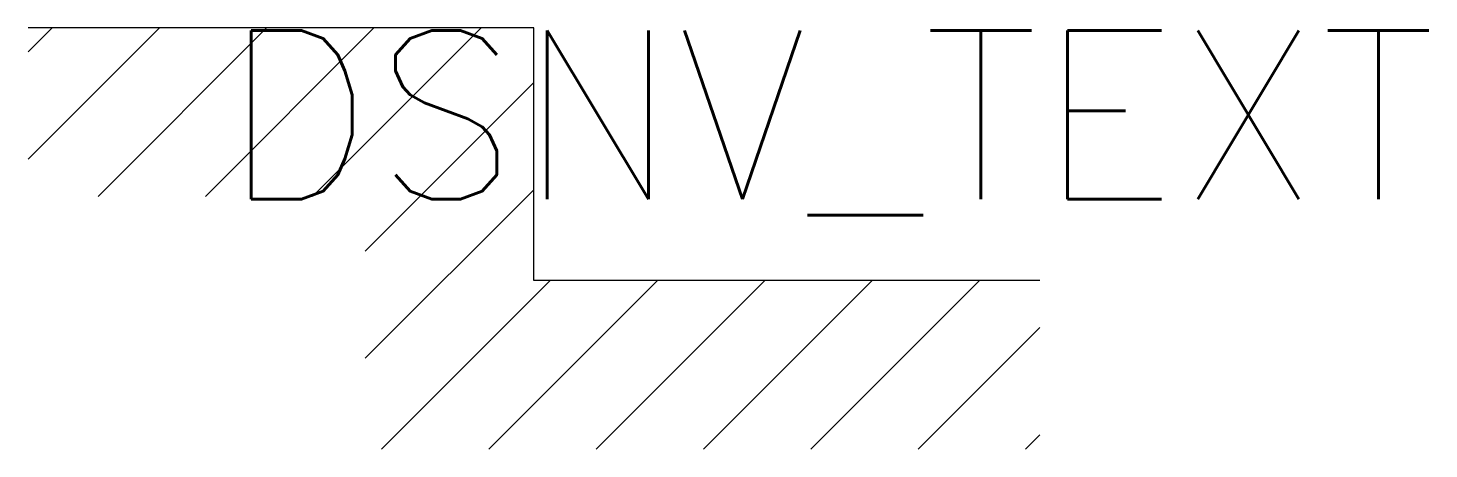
# Model space of a CAD drawing. Header units: millimetres. Extents: x 0.65 to 2.32, y 2.62 to 3.12.
import ezdxf
from ezdxf.enums import TextEntityAlignment as Align

# ---------------------------------------------------------------- set-up
doc = ezdxf.new("R2010")
doc.units = ezdxf.units.MM
doc.header["$LTSCALE"] = 10
doc.styles.add('r80', font='romans.shx')

msp = doc.modelspace()

# ---------------------------------------------------------------- hatches: boundary and pattern name
h = msp.add_hatch()
h.set_pattern_fill('U', color=1, scale=0.09, angle=135, style=0, pattern_type=0)
h.set_pattern_definition([(45, (5.83592, 0), (0.0636396, -0.0636396), [])])
h.paths.add_polyline_path([(1.2535, 3.1192), (0.6535, 3.1192), (0.6535, 2.9192), (1.0535, 2.9192), (1.0535, 2.6192), (1.8535, 2.6192), (1.8535, 2.8192), (1.2535, 2.8192)])

# ---------------------------------------------------------------- linework, layer by layer
at = {"color": 3}
msp.add_lwpolyline([(1.8535, 2.8192), (1.2535, 2.8192), (1.2535, 3.1192), (0.6535, 3.1192)], dxfattribs=at)

# ---------------------------------------------------------------- texts
at = {"color": 2, "style": 'r80'}
msp.add_attdef('DSNV_TEXT', text='', height=0.2, dxfattribs=at).set_placement((1.6037, 2.9161), align=Align.CENTER)

doc.saveas('drawing.dxf')
